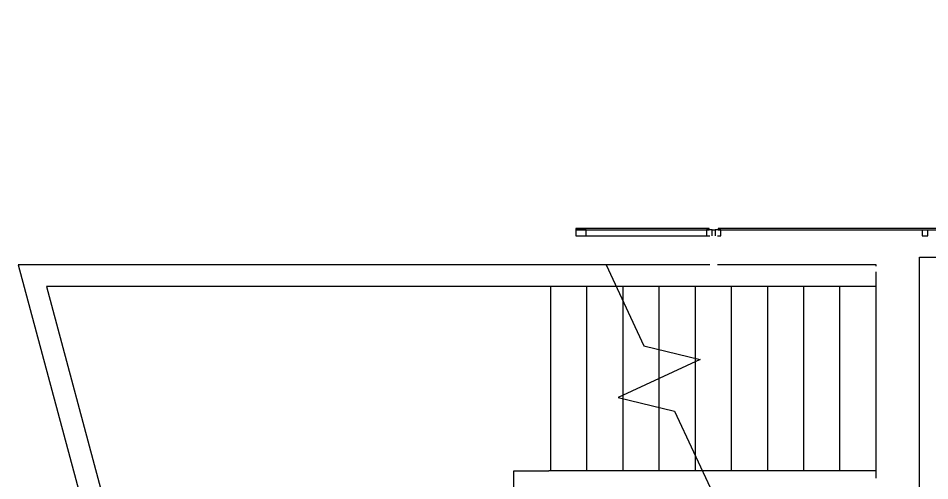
# Model space of a CAD drawing. Extents: x 15525 to 50715, y -3252 to 56414.
# Drawn here: x 15525 to 21831, y 48462 to 51662 of the extents above; entities that cross this region are included whole.
import ezdxf

# ---------------------------------------------------------------- set-up
doc = ezdxf.new("R2010")
doc.units = 0
doc.header["$MEASUREMENT"] = 0
for name, color, linetype in [('A-Stairs', 7, 'CONTINUOUS'), ('A-Window', 7, 'CONTINUOUS'), ('RM$', 7, 'CONTINUOUS')]:
    doc.layers.add(name, color=color, linetype=linetype)

msp = doc.modelspace()

# ---------------------------------------------------------------- linework, layer by layer
at = {"layer": 'A-Stairs'}
for p, q in [((15524.9, 49957.1), (16448, 46512.1)), ((19196.2, 49957.1), (15524.9, 49957.1)), ((19592.4, 49957.1), (19196.2, 49957.1)), ((20308.6, 49957.1), (19592.4, 49957.1)), ((19592.4, 49957.1), (19854, 49396.1)), ((21459.7, 49957.1), (20363.6, 49957.1)), ((21459.7, 49946.1), (21459.7, 49957.1)), ((21459.7, 49807.1), (21459.7, 49908.1)), ((15720.4, 49807.1), (16563.1, 46662.1)), ((19196.2, 49807.1), (15720.4, 49807.1)), ((19662.4, 49807.1), (19196.2, 49807.1)), ((19209.7, 48532), (19209.7, 49807.1)), ((19209.7, 48532), (19209.7, 49807.1)), ((19459.7, 48532), (19459.7, 49807.1)), ((19459.7, 48532), (19459.7, 49807.1)), ((19709.7, 49807.1), (19662.4, 49807.1)), ((19959.7, 49807.1), (19709.7, 49807.1)), ((19709.7, 49705.7), (19709.7, 49807.1)), ((19709.7, 49705.7), (19709.7, 49807.1)), ((20209.7, 49807.1), (19959.7, 49807.1)), ((19959.7, 49370.5), (19959.7, 49807.1)), ((19959.7, 49370.5), (19959.7, 49807.1)), ((20459.7, 49807.1), (20209.7, 49807.1)), ((20209.7, 49309.7), (20209.7, 49807.1)), ((20209.7, 49309.7), (20209.7, 49807.1)), ((20709.7, 49807.1), (20459.7, 49807.1)), ((20459.7, 48532), (20459.7, 49807.1)), ((20459.7, 48532), (20459.7, 49807.1)), ((20959.7, 49807.1), (20709.7, 49807.1)), ((20709.7, 48532), (20709.7, 49807.1)), ((20709.7, 48532), (20709.7, 49807.1)), ((21209.7, 49807.1), (20959.7, 49807.1)), ((20959.7, 48532), (20959.7, 49807.1)), ((20959.7, 48532), (20959.7, 49807.1)), ((21459.7, 49807.1), (21209.7, 49807.1)), ((21209.7, 48532), (21209.7, 49807.1)), ((21209.7, 48532), (21209.7, 49807.1)), ((21459.7, 48532), (21459.7, 49807.1)), ((21459.7, 48532), (21459.7, 49807.1)), ((19709.7, 49053), (19709.7, 49705.7)), ((19709.7, 49053), (19709.7, 49705.7)), ((19854, 49396.1), (20242.9, 49301.6)), ((19959.7, 49169.6), (19959.7, 49370.5)), ((19959.7, 49169.6), (19959.7, 49370.5)), ((20242.9, 49301.6), (19676.4, 49037.5)), ((20209.7, 49286.1), (20209.7, 49309.7)), ((20209.7, 49286.1), (20209.7, 49309.7)), ((20209.7, 48633.4), (20209.7, 49286.1)), ((20209.7, 48633.4), (20209.7, 49286.1)), ((19959.7, 48968.7), (19959.7, 49169.6)), ((19959.7, 48968.7), (19959.7, 49169.6)), ((19676.4, 49037.5), (20065.3, 48943)), ((19709.7, 49029.4), (19709.7, 49053)), ((19709.7, 49029.4), (19709.7, 49053)), ((19709.7, 48532), (19709.7, 49029.4)), ((19709.7, 48532), (19709.7, 49029.4)), ((19959.7, 48532), (19959.7, 48968.7)), ((19959.7, 48532), (19959.7, 48968.7)), ((20065.3, 48943), (20326.9, 48382)), ((20209.7, 48532), (20209.7, 48633.4)), ((20209.7, 48532), (20209.7, 48633.4)), ((18952.6, 48187.1), (18952.6, 48532)), ((18952.6, 48532), (19196.2, 48532)), ((20257, 48532), (19196.2, 48532)), ((20459.7, 48532), (20257, 48532)), ((20709.7, 48532), (20459.7, 48532)), ((20959.7, 48532), (20709.7, 48532)), ((21209.7, 48532), (20959.7, 48532)), ((21459.7, 48532), (21209.7, 48532)), ((21459.7, 48481.1), (21459.7, 48532))]:
    msp.add_line(p, q, dxfattribs=at)
at = {"layer": 'A-Window'}
for p, q in [((20306.1, 50207.1), (19383, 50207.1)), ((19383, 50207.1), (19383, 50197.1)), ((20306.1, 50197.1), (20306.1, 50207.1)), ((21934.6, 50207.1), (20366.1, 50207.1)), ((20366.1, 50207.1), (20366.1, 50197.1)), ((19383, 50197.1), (20306.1, 50197.1)), ((19453.3, 50197.1), (19383, 50197.1)), ((19383, 50197.1), (19383, 50157.1)), ((19383, 50157.1), (19453.3, 50157.1)), ((19453.3, 50157.1), (19453.3, 50197.1)), ((19453.3, 50157.1), (20286.1, 50157.1)), ((20326.1, 50197.1), (20328.9, 50197.1)), ((20328.9, 50197.1), (20346.1, 50197.1)), ((20366.1, 50197.1), (21934.6, 50197.1)), ((21778.6, 50197.1), (21778.6, 50157.1)), ((21778.6, 50157.1), (21818.6, 50157.1)), ((21818.6, 50157.1), (21818.6, 50197.1))]:
    msp.add_line(p, q, dxfattribs=at)
at = {"layer": 'A-Window', "extrusion": (0, 0, -1)}
for p, q in [((20326.1, 50197.1), (20286.1, 50197.1)), ((20286.1, 50197.1), (20286.1, 50157.1)), ((20286.1, 50157.1), (20308.6, 50157.1)), ((20326.1, 50157.1), (20326.1, 50197.1)), ((20386.1, 50197.1), (20346.1, 50197.1)), ((20346.1, 50197.1), (20346.1, 50157.1)), ((20363.6, 50157.1), (20386.1, 50157.1)), ((20386.1, 50157.1), (20386.1, 50197.1))]:
    msp.add_line(p, q, dxfattribs=at)
at = {"layer": 'RM$', "flags": 128}
msp.add_lwpolyline([(22033.6, 51662.1), (28164.6, 51662.1), (28164.6, 46432.1), (25033.9, 46432.1), (25033.9, 46435.1), (24230.9, 46435.1), (24230.9, 44282.1), (21759.1, 44282.1), (21759.1, 46578.1), (21759.1, 50008.8), (22038.6, 50008.8)], close=True, dxfattribs=at)

doc.saveas('drawing.dxf')
